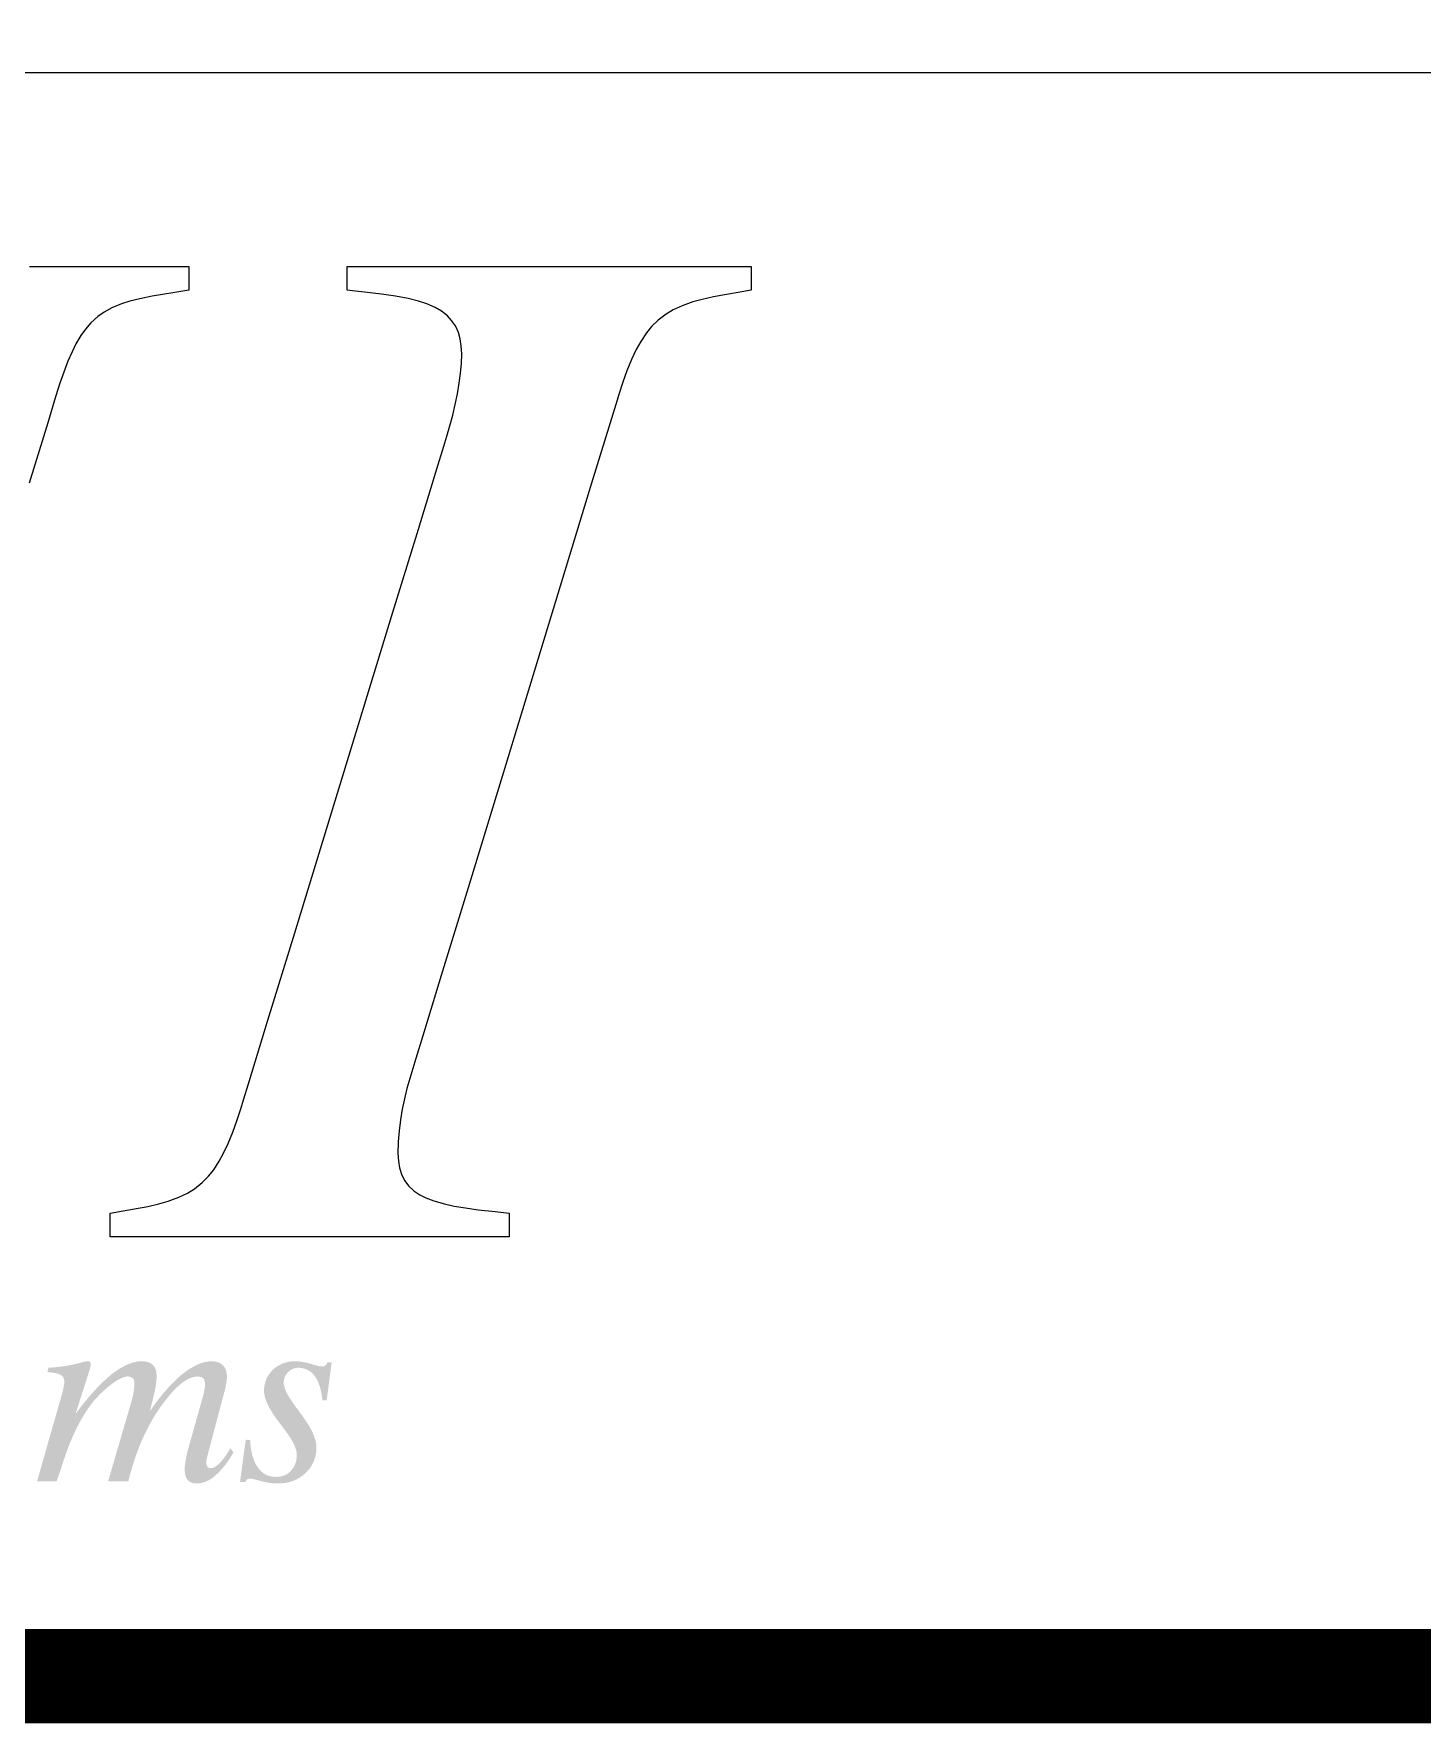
# Model space of a CAD drawing. Header units: millimetres. Extents: x 1519 to 1850, y 53 to 287.
# Drawn here: x 1696.6 to 1712.76, y 52.88 to 72.54 of the extents above; entities that cross this region are included whole.
import ezdxf

# ---------------------------------------------------------------- set-up
doc = ezdxf.new("R2010")
doc.units = ezdxf.units.MM
doc.header["$LTSCALE"] = 6
doc.layers.get('0').update_dxf_attribs({"linetype": 'CONTINUOUS'})

# ---------------------------------------------------------------- blocks, each defined once
blk = doc.blocks.new('PMI')
h = blk.add_hatch(color=4)
edge = h.paths.add_edge_path()
edge.add_spline(control_points=[(111.581, -41.804), (111.814, -40.853), (112.162, -40.04), (113.106, -38.699), (113.515, -38.363), (113.86, -38.358)], knot_values=[0, 0, 0, 0, 0.501224, 0.501224, 1, 1, 1, 1], degree=3, periodic=0)
edge.add_spline(control_points=[(113.86, -38.358), (113.946, -38.363), (114.007, -38.385), (114.049, -38.424)], knot_values=[0, 0, 0, 0, 1, 1, 1, 1], degree=3, periodic=0)
edge.add_spline(control_points=[(114.049, -38.424), (114.088, -38.471), (114.105, -38.532), (114.105, -38.659), (114.103, -38.721), (114.083, -38.797)], knot_values=[0, 0, 0, 0, 0.634615, 0.634615, 1, 1, 1, 1], degree=3, periodic=0)
edge.add_spline(control_points=[(114.083, -38.797), (114.071, -38.878), (114.049, -38.973), (114.017, -39.076)], knot_values=[0, 0, 0, 0, 1, 1, 1, 1], degree=3, periodic=0)
edge.add_spline(control_points=[(114.017, -39.076), (113.854, -39.659), (113.69, -40.243), (113.527, -40.826)], knot_values=[0, 0, 0, 0, 1, 1, 1, 1], degree=3, periodic=0)
edge.add_spline(control_points=[(113.527, -40.826), (113.5, -40.943), (113.478, -41.051), (113.461, -41.154)], knot_values=[0, 0, 0, 0, 1, 1, 1, 1], degree=3, periodic=0)
edge.add_spline(control_points=[(113.461, -41.154), (113.441, -41.262), (113.434, -41.343), (113.434, -41.571), (113.468, -41.691), (113.532, -41.764)], knot_values=[0, 0, 0, 0, 0.268817, 0.268817, 1, 1, 1, 1], degree=3, periodic=0)
edge.add_spline(control_points=[(113.532, -41.764), (113.596, -41.84), (113.699, -41.877), (114.034, -41.877), (114.238, -41.796), (114.444, -41.615)], knot_values=[0, 0, 0, 0, 0.416058, 0.416058, 1, 1, 1, 1], degree=3, periodic=0)
edge.add_spline(control_points=[(114.444, -41.615), (114.649, -41.441), (114.85, -41.188), (115.039, -40.858)], knot_values=[0, 0, 0, 0, 1, 1, 1, 1], degree=3, periodic=0)
edge.add_spline(control_points=[(115.039, -40.858), (115.006, -40.811), (114.974, -40.764), (114.941, -40.718)], knot_values=[0, 0, 0, 0, 1, 1, 1, 1], degree=3, periodic=0)
edge.add_spline(control_points=[(114.941, -40.718), (114.789, -40.965), (114.664, -41.135), (114.564, -41.23)], knot_values=[0, 0, 0, 0, 1, 1, 1, 1], degree=3, periodic=0)
edge.add_spline(control_points=[(114.564, -41.23), (114.466, -41.328), (114.375, -41.377), (114.292, -41.372)], knot_values=[0, 0, 0, 0, 1, 1, 1, 1], degree=3, periodic=0)
edge.add_spline(control_points=[(114.292, -41.372), (114.245, -41.377), (114.213, -41.365), (114.186, -41.328)], knot_values=[0, 0, 0, 0, 1, 1, 1, 1], degree=3, periodic=0)
edge.add_spline(control_points=[(114.186, -41.328), (114.159, -41.296), (114.147, -41.247), (114.147, -41.166), (114.152, -41.144), (114.152, -41.112)], knot_values=[0, 0, 0, 0, 0.757576, 0.757576, 1, 1, 1, 1], degree=3, periodic=0)
edge.add_spline(control_points=[(114.152, -41.112), (114.157, -41.085), (114.159, -41.054), (114.169, -41.019)], knot_values=[0, 0, 0, 0, 1, 1, 1, 1], degree=3, periodic=0)
edge.add_spline(control_points=[(114.169, -41.019), (114.346, -40.354), (114.522, -39.688), (114.698, -39.022)], knot_values=[0, 0, 0, 0, 1, 1, 1, 1], degree=3, periodic=0)
edge.add_spline(control_points=[(114.698, -39.022), (114.747, -38.856), (114.779, -38.721), (114.796, -38.623)], knot_values=[0, 0, 0, 0, 1, 1, 1, 1], degree=3, periodic=0)
edge.add_spline(control_points=[(114.796, -38.623), (114.816, -38.53), (114.823, -38.439), (114.823, -38.206), (114.784, -38.079), (114.605, -37.905), (114.483, -37.861), (114.321, -37.856)], knot_values=[0, 0, 0, 0, 0.21249, 0.21249, 0.611713, 0.611713, 1, 1, 1, 1], degree=3, periodic=0)
edge.add_spline(control_points=[(114.321, -37.856), (114.029, -37.861), (113.706, -38.003), (113.358, -38.282)], knot_values=[0, 0, 0, 0, 1, 1, 1, 1], degree=3, periodic=0)
edge.add_spline(control_points=[(113.358, -38.282), (113.008, -38.569), (112.647, -38.978), (112.285, -39.507)], knot_values=[0, 0, 0, 0, 1, 1, 1, 1], degree=3, periodic=0)
edge.add_spline(control_points=[(112.285, -39.507), (112.375, -39.174), (112.436, -38.924), (112.5, -38.586), (112.513, -38.451), (112.513, -38.187), (112.473, -38.066), (112.307, -37.9), (112.182, -37.861), (112.01, -37.856)], knot_values=[0, 0, 0, 0, 0.207117, 0.207117, 0.408516, 0.408516, 0.712956, 0.712956, 1, 1, 1, 1], degree=3, periodic=0)
edge.add_spline(control_points=[(112.01, -37.856), (111.716, -37.861), (111.383, -38.008), (111.015, -38.299)], knot_values=[0, 0, 0, 0, 1, 1, 1, 1], degree=3, periodic=0)
edge.add_spline(control_points=[(111.015, -38.299), (110.653, -38.596), (110.26, -39.027), (109.844, -39.593)], knot_values=[0, 0, 0, 0, 1, 1, 1, 1], degree=3, periodic=0)
edge.add_spline(control_points=[(109.844, -39.593), (110.002, -39.096), (110.161, -38.6), (110.319, -38.103)], knot_values=[0, 0, 0, 0, 1, 1, 1, 1], degree=3, periodic=0)
edge.add_spline(control_points=[(110.319, -38.103), (110.329, -38.079), (110.334, -38.052), (110.336, -38.027)], knot_values=[0, 0, 0, 0, 1, 1, 1, 1], degree=3, periodic=0)
edge.add_spline(control_points=[(110.336, -38.027), (110.341, -38), (110.341, -37.976), (110.341, -37.922), (110.336, -37.895), (110.307, -37.865), (110.283, -37.856), (110.253, -37.851)], knot_values=[0, 0, 0, 0, 0.287671, 0.287671, 0.703196, 0.703196, 1, 1, 1, 1], degree=3, periodic=0)
edge.add_spline(control_points=[(110.253, -37.851), (110.243, -37.856), (110.202, -37.865), (110.131, -37.873)], knot_values=[0, 0, 0, 0, 1, 1, 1, 1], degree=3, periodic=0)
edge.add_spline(control_points=[(110.131, -37.873), (109.748, -37.986), (109.359, -38.052), (108.954, -38.071)], knot_values=[0, 0, 0, 0, 1, 1, 1, 1], degree=3, periodic=0)
edge.add_spline(control_points=[(108.954, -38.071), (108.943, -38.119), (108.931, -38.166), (108.92, -38.213)], knot_values=[0, 0, 0, 0, 1, 1, 1, 1], degree=3, periodic=0)
edge.add_spline(control_points=[(108.92, -38.213), (109.131, -38.233), (109.273, -38.26), (109.435, -38.348), (109.476, -38.422), (109.476, -38.574), (109.467, -38.645), (109.449, -38.731)], knot_values=[0, 0, 0, 0, 0.38, 0.38, 0.76, 0.76, 1, 1, 1, 1], degree=3, periodic=0)
edge.add_spline(control_points=[(109.449, -38.731), (109.43, -38.821), (109.392, -38.964), (109.084, -40.039), (108.832, -40.921), (108.579, -41.804)], knot_values=[0, 0, 0, 0, 0.17966, 0.17966, 1, 1, 1, 1], degree=3, periodic=0)
edge.add_spline(control_points=[(108.579, -41.804), (108.794, -41.804), (109.009, -41.804), (109.224, -41.804)], knot_values=[0, 0, 0, 0, 1, 1, 1, 1], degree=3, periodic=0)
edge.add_spline(control_points=[(109.224, -41.804), (109.257, -41.706), (109.291, -41.609), (109.324, -41.512)], knot_values=[0, 0, 0, 0, 1, 1, 1, 1], degree=3, periodic=0)
edge.add_spline(control_points=[(109.324, -41.512), (109.342, -41.468), (109.368, -41.392), (109.4, -41.284)], knot_values=[0, 0, 0, 0, 1, 1, 1, 1], degree=3, periodic=0)
edge.add_spline(control_points=[(109.4, -41.284), (109.697, -40.341), (110.055, -39.62), (110.486, -39.115)], knot_values=[0, 0, 0, 0, 1, 1, 1, 1], degree=3, periodic=0)
edge.add_spline(control_points=[(110.486, -39.115), (110.692, -38.892), (110.89, -38.708), (111.086, -38.569)], knot_values=[0, 0, 0, 0, 1, 1, 1, 1], degree=3, periodic=0)
edge.add_spline(control_points=[(111.086, -38.569), (111.285, -38.434), (111.442, -38.363), (111.554, -38.358)], knot_values=[0, 0, 0, 0, 1, 1, 1, 1], degree=3, periodic=0)
edge.add_spline(control_points=[(111.554, -38.358), (111.635, -38.363), (111.692, -38.38), (111.728, -38.417)], knot_values=[0, 0, 0, 0, 1, 1, 1, 1], degree=3, periodic=0)
edge.add_spline(control_points=[(111.728, -38.417), (111.765, -38.451), (111.782, -38.51), (111.782, -38.667), (111.772, -38.762), (111.738, -38.973), (111.706, -39.108), (111.657, -39.27)], knot_values=[0, 0, 0, 0, 0.301277, 0.301277, 0.642723, 0.642723, 1, 1, 1, 1], degree=3, periodic=0)
edge.add_spline(control_points=[(111.657, -39.27), (111.411, -40.114), (111.164, -40.959), (110.917, -41.804)], knot_values=[0, 0, 0, 0, 1, 1, 1, 1], degree=3, periodic=0)
edge.add_spline(control_points=[(110.917, -41.804), (111.139, -41.804), (111.36, -41.804), (111.581, -41.804)], knot_values=[0, 0, 0, 0, 1, 1, 1, 1], degree=3, periodic=0)
h = blk.add_hatch(color=4)
edge = h.paths.add_edge_path()
edge.add_spline(control_points=[(117.078, -39.341), (116.821, -39), (116.691, -38.74), (116.691, -38.424), (116.74, -38.314), (116.835, -38.213)], knot_values=[0, 0, 0, 0, 0.596899, 0.596899, 1, 1, 1, 1], degree=3, periodic=0)
edge.add_spline(control_points=[(116.835, -38.213), (116.928, -38.125), (117.041, -38.076), (117.171, -38.071)], knot_values=[0, 0, 0, 0, 1, 1, 1, 1], degree=3, periodic=0)
edge.add_spline(control_points=[(117.171, -38.071), (117.399, -38.076), (117.58, -38.164), (117.71, -38.341)], knot_values=[0, 0, 0, 0, 1, 1, 1, 1], degree=3, periodic=0)
edge.add_spline(control_points=[(117.71, -38.341), (117.845, -38.52), (117.931, -38.789), (117.965, -39.147)], knot_values=[0, 0, 0, 0, 1, 1, 1, 1], degree=3, periodic=0)
edge.add_spline(control_points=[(117.965, -39.147), (118.012, -39.147), (118.058, -39.147), (118.105, -39.147)], knot_values=[0, 0, 0, 0, 1, 1, 1, 1], degree=3, periodic=0)
edge.add_spline(control_points=[(118.105, -39.147), (118.16, -38.727), (118.216, -38.307), (118.271, -37.888)], knot_values=[0, 0, 0, 0, 1, 1, 1, 1], degree=3, periodic=0)
edge.add_spline(control_points=[(118.271, -37.888), (118.223, -37.888), (118.175, -37.888), (118.127, -37.888)], knot_values=[0, 0, 0, 0, 1, 1, 1, 1], degree=3, periodic=0)
edge.add_spline(control_points=[(118.127, -37.888), (118.127, -37.932), (118.105, -37.964), (118.068, -37.99)], knot_values=[0, 0, 0, 0, 1, 1, 1, 1], degree=3, periodic=0)
edge.add_spline(control_points=[(118.068, -37.99), (118.034, -38.022), (117.987, -38.035), (117.938, -38.03)], knot_values=[0, 0, 0, 0, 1, 1, 1, 1], degree=3, periodic=0)
edge.add_spline(control_points=[(117.938, -38.03), (117.899, -38.035), (117.781, -38.008), (117.593, -37.946)], knot_values=[0, 0, 0, 0, 1, 1, 1, 1], degree=3, periodic=0)
edge.add_spline(control_points=[(117.593, -37.946), (117.404, -37.892), (117.23, -37.861), (117.068, -37.856)], knot_values=[0, 0, 0, 0, 1, 1, 1, 1], degree=3, periodic=0)
edge.add_spline(control_points=[(117.068, -37.856), (116.776, -37.861), (116.534, -37.954), (116.335, -38.137)], knot_values=[0, 0, 0, 0, 1, 1, 1, 1], degree=3, periodic=0)
edge.add_spline(control_points=[(116.335, -38.137), (116.144, -38.326), (116.044, -38.557), (116.044, -39.103), (116.225, -39.466), (116.576, -39.914)], knot_values=[0, 0, 0, 0, 0.506726, 0.506726, 1, 1, 1, 1], degree=3, periodic=0)
edge.add_spline(control_points=[(116.576, -39.914), (116.62, -39.968), (116.647, -40.01), (116.664, -40.032)], knot_values=[0, 0, 0, 0, 1, 1, 1, 1], degree=3, periodic=0)
edge.add_spline(control_points=[(116.664, -40.032), (116.681, -40.059), (116.708, -40.091), (116.735, -40.125)], knot_values=[0, 0, 0, 0, 1, 1, 1, 1], degree=3, periodic=0)
edge.add_spline(control_points=[(116.735, -40.125), (116.997, -40.475), (117.122, -40.74), (117.122, -41.154), (117.058, -41.328), (116.928, -41.463)], knot_values=[0, 0, 0, 0, 0.455621, 0.455621, 1, 1, 1, 1], degree=3, periodic=0)
edge.add_spline(control_points=[(116.928, -41.463), (116.803, -41.598), (116.637, -41.664), (116.436, -41.661)], knot_values=[0, 0, 0, 0, 1, 1, 1, 1], degree=3, periodic=0)
edge.add_spline(control_points=[(116.436, -41.661), (116.183, -41.664), (115.987, -41.561), (115.838, -41.345)], knot_values=[0, 0, 0, 0, 1, 1, 1, 1], degree=3, periodic=0)
edge.add_spline(control_points=[(115.838, -41.345), (115.691, -41.139), (115.605, -40.84), (115.588, -40.448)], knot_values=[0, 0, 0, 0, 1, 1, 1, 1], degree=3, periodic=0)
edge.add_spline(control_points=[(115.588, -40.448), (115.54, -40.446), (115.492, -40.443), (115.443, -40.441)], knot_values=[0, 0, 0, 0, 1, 1, 1, 1], degree=3, periodic=0)
edge.add_spline(control_points=[(115.443, -40.441), (115.38, -40.903), (115.318, -41.364), (115.255, -41.826)], knot_values=[0, 0, 0, 0, 1, 1, 1, 1], degree=3, periodic=0)
edge.add_spline(control_points=[(115.255, -41.826), (115.312, -41.826), (115.369, -41.826), (115.426, -41.826)], knot_values=[0, 0, 0, 0, 1, 1, 1, 1], degree=3, periodic=0)
edge.add_spline(control_points=[(115.426, -41.826), (115.443, -41.791), (115.465, -41.764), (115.492, -41.745)], knot_values=[0, 0, 0, 0, 1, 1, 1, 1], degree=3, periodic=0)
edge.add_spline(control_points=[(115.492, -41.745), (115.524, -41.728), (115.561, -41.718), (115.61, -41.715)], knot_values=[0, 0, 0, 0, 1, 1, 1, 1], degree=3, periodic=0)
edge.add_spline(control_points=[(115.61, -41.715), (115.637, -41.718), (115.75, -41.745), (115.941, -41.799)], knot_values=[0, 0, 0, 0, 1, 1, 1, 1], degree=3, periodic=0)
edge.add_spline(control_points=[(115.941, -41.799), (116.139, -41.853), (116.328, -41.877), (116.867, -41.877), (117.166, -41.769), (117.409, -41.534)], knot_values=[0, 0, 0, 0, 0.331818, 0.331818, 1, 1, 1, 1], degree=3, periodic=0)
edge.add_spline(control_points=[(117.409, -41.534), (117.651, -41.311), (117.769, -41.024), (117.769, -40.414), (117.607, -40.059), (117.284, -39.623)], knot_values=[0, 0, 0, 0, 0.562249, 0.562249, 1, 1, 1, 1], degree=3, periodic=0)
edge.add_spline(control_points=[(117.284, -39.623), (117.22, -39.542), (117.176, -39.48), (117.144, -39.431)], knot_values=[0, 0, 0, 0, 1, 1, 1, 1], degree=3, periodic=0)
edge.add_spline(control_points=[(117.144, -39.431), (117.127, -39.412), (117.105, -39.385), (117.078, -39.341)], knot_values=[0, 0, 0, 0, 1, 1, 1, 1], degree=3, periodic=0)
for points in [[(113.567, -2.628, 0), (113.106, -2.7, 0), (112.708, -2.764, 0), (112.361, -2.826, 0), (111.964, -2.908, 0), (111.632, -2.992, 0), (111.352, -3.08, 0), (111.04, -3.208, 0), (110.787, -3.345, 0), (110.579, -3.491, 0), (110.35, -3.697, 0), (110.168, -3.908, 0), (110.02, -4.117, 0), (109.858, -4.394, 0), (109.73, -4.651, 0), (109.593, -4.966, 0), (109.456, -5.325, 0), (109.332, -5.688, 0), (109.202, -6.099, 0), (109.158, -6.245, 0), (108.931, -6.988, 0), (108.324, -8.978, 0)], [(108.332, -1.846, 0), (109.822, -1.846, 0), (111.239, -1.846, 0), (112.434, -1.846, 0), (113.259, -1.846, 0), (113.567, -1.846, 0), (113.567, -1.873, 0), (113.567, -1.945, 0), (113.567, -2.049, 0), (113.567, -2.172, 0), (113.567, -2.302, 0), (113.567, -2.425, 0), (113.567, -2.529, 0), (113.567, -2.601, 0), (113.567, -2.628, 0)], [(110.986, -32.986, 0), (111.414, -32.914, 0), (111.788, -32.848, 0), (112.22, -32.763, 0), (112.583, -32.678, 0), (112.892, -32.59, 0), (113.238, -32.465, 0), (113.522, -32.329, 0), (113.756, -32.185, 0), (114.014, -31.98, 0), (114.221, -31.769, 0), (114.389, -31.558, 0), (114.572, -31.278, 0), (114.716, -31.016, 0), (114.868, -30.693, 0), (115.019, -30.323, 0), (115.155, -29.947, 0), (115.294, -29.519, 0), (115.341, -29.367, 0), (115.567, -28.626, 0), (116.175, -26.64, 0), (117.056, -23.766, 0), (118.099, -20.357, 0), (119.197, -16.771, 0), (120.241, -13.363, 0), (121.121, -10.488, 0), (121.729, -8.503, 0), (121.956, -7.762, 0), (122.061, -7.429, 0), (122.161, -7.086, 0), (122.252, -6.736, 0), (122.335, -6.384, 0), (122.407, -6.034, 0), (122.465, -5.689, 0), (122.509, -5.355, 0), (122.537, -5.034, 0), (122.547, -4.73, 0), (122.533, -4.456, 0), (122.495, -4.222, 0), (122.438, -4.023, 0), (122.337, -3.801, 0), (122.216, -3.621, 0), (122.08, -3.474, 0), (121.883, -3.318, 0), (121.677, -3.197, 0), (121.397, -3.075, 0), (121.126, -2.986, 0), (120.781, -2.901, 0), (120.366, -2.822, 0), (119.904, -2.755, 0), (119.451, -2.7, 0), (118.955, -2.646, 0), (118.783, -2.628, 0), (118.783, -2.601, 0), (118.783, -2.529, 0), (118.783, -2.425, 0), (118.783, -2.302, 0), (118.783, -2.172, 0), (118.783, -2.049, 0), (118.783, -1.945, 0), (118.783, -1.873, 0), (118.783, -1.846, 0), (119.239, -1.846, 0), (120.459, -1.846, 0), (122.226, -1.846, 0), (124.322, -1.846, 0), (126.526, -1.846, 0), (128.621, -1.846, 0), (130.388, -1.846, 0), (131.609, -1.846, 0), (132.065, -1.846, 0), (132.065, -1.873, 0), (132.065, -1.945, 0), (132.065, -2.049, 0), (132.065, -2.172, 0), (132.065, -2.302, 0), (132.065, -2.425, 0), (132.065, -2.529, 0), (132.065, -2.601, 0), (132.065, -2.628, 0), (131.636, -2.7, 0), (131.261, -2.764, 0), (130.826, -2.847, 0), (130.459, -2.929, 0), (130.147, -3.014, 0), (129.796, -3.136, 0), (129.507, -3.268, 0), (129.269, -3.41, 0), (129.005, -3.613, 0), (128.793, -3.822, 0), (128.622, -4.033, 0), (128.434, -4.314, 0), (128.287, -4.577, 0), (128.132, -4.903, 0), (127.979, -5.276, 0), (127.842, -5.657, 0), (127.702, -6.091, 0), (127.655, -6.245, 0), (127.428, -6.988, 0), (126.821, -8.978, 0), (125.94, -11.86, 0), (124.897, -15.276, 0), (123.799, -18.87, 0), (122.756, -22.287, 0), (121.876, -25.168, 0), (121.268, -27.159, 0), (121.041, -27.901, 0), (120.936, -28.227, 0), (120.837, -28.555, 0), (120.745, -28.886, 0), (120.662, -29.222, 0), (120.591, -29.564, 0), (120.532, -29.914, 0), (120.488, -30.274, 0), (120.46, -30.645, 0), (120.451, -31.029, 0), (120.464, -31.28, 0), (120.499, -31.494, 0), (120.574, -31.733, 0), (120.674, -31.927, 0), (120.793, -32.084, 0), (120.972, -32.252, 0), (121.164, -32.381, 0), (121.362, -32.481, 0), (121.628, -32.584, 0), (121.976, -32.683, 0), (122.294, -32.751, 0), (122.673, -32.815, 0), (123.092, -32.872, 0), (123.644, -32.937, 0), (124.106, -32.986, 0), (124.106, -33.013, 0), (124.106, -33.085, 0), (124.106, -33.189, 0), (124.106, -33.312, 0), (124.106, -33.441, 0), (124.106, -33.565, 0), (124.106, -33.669, 0), (124.106, -33.74, 0), (124.106, -33.767, 0), (123.656, -33.767, 0), (122.45, -33.767, 0), (120.705, -33.767, 0), (118.635, -33.767, 0), (116.457, -33.767, 0), (114.387, -33.767, 0), (112.642, -33.767, 0), (111.436, -33.767, 0), (110.986, -33.767, 0), (110.986, -33.74, 0), (110.986, -33.669, 0), (110.986, -33.565, 0), (110.986, -33.441, 0), (110.986, -33.312, 0), (110.986, -33.189, 0), (110.986, -33.085, 0), (110.986, -33.013, 0), (110.986, -32.986, 0)]]:
    blk.add_polyline3d(points)

msp = doc.modelspace()

# ---------------------------------------------------------------- linework, layer by layer
at = {"color": 3}
msp.add_line((1644.6761, 72.0943), (1849.3552, 72.0943), dxfattribs=at)
at = {"const_width": 1.0958}
msp.add_lwpolyline([(1519.7808, 53.4314), (1849.3552, 53.4314), (1849.3552, 286.915), (1519.7808, 286.915)], close=True, dxfattribs=at)

# ---------------------------------------------------------------- block references
at = {"extrusion": (0, 0, -1), "xscale": -0.3537775977997626, "yscale": 0.3537775977991942, "zscale": 0.3537775977993057}
msp.add_blockref('PMI', (-1658.2243, 70.4889), dxfattribs=at)

doc.saveas('drawing.dxf')
